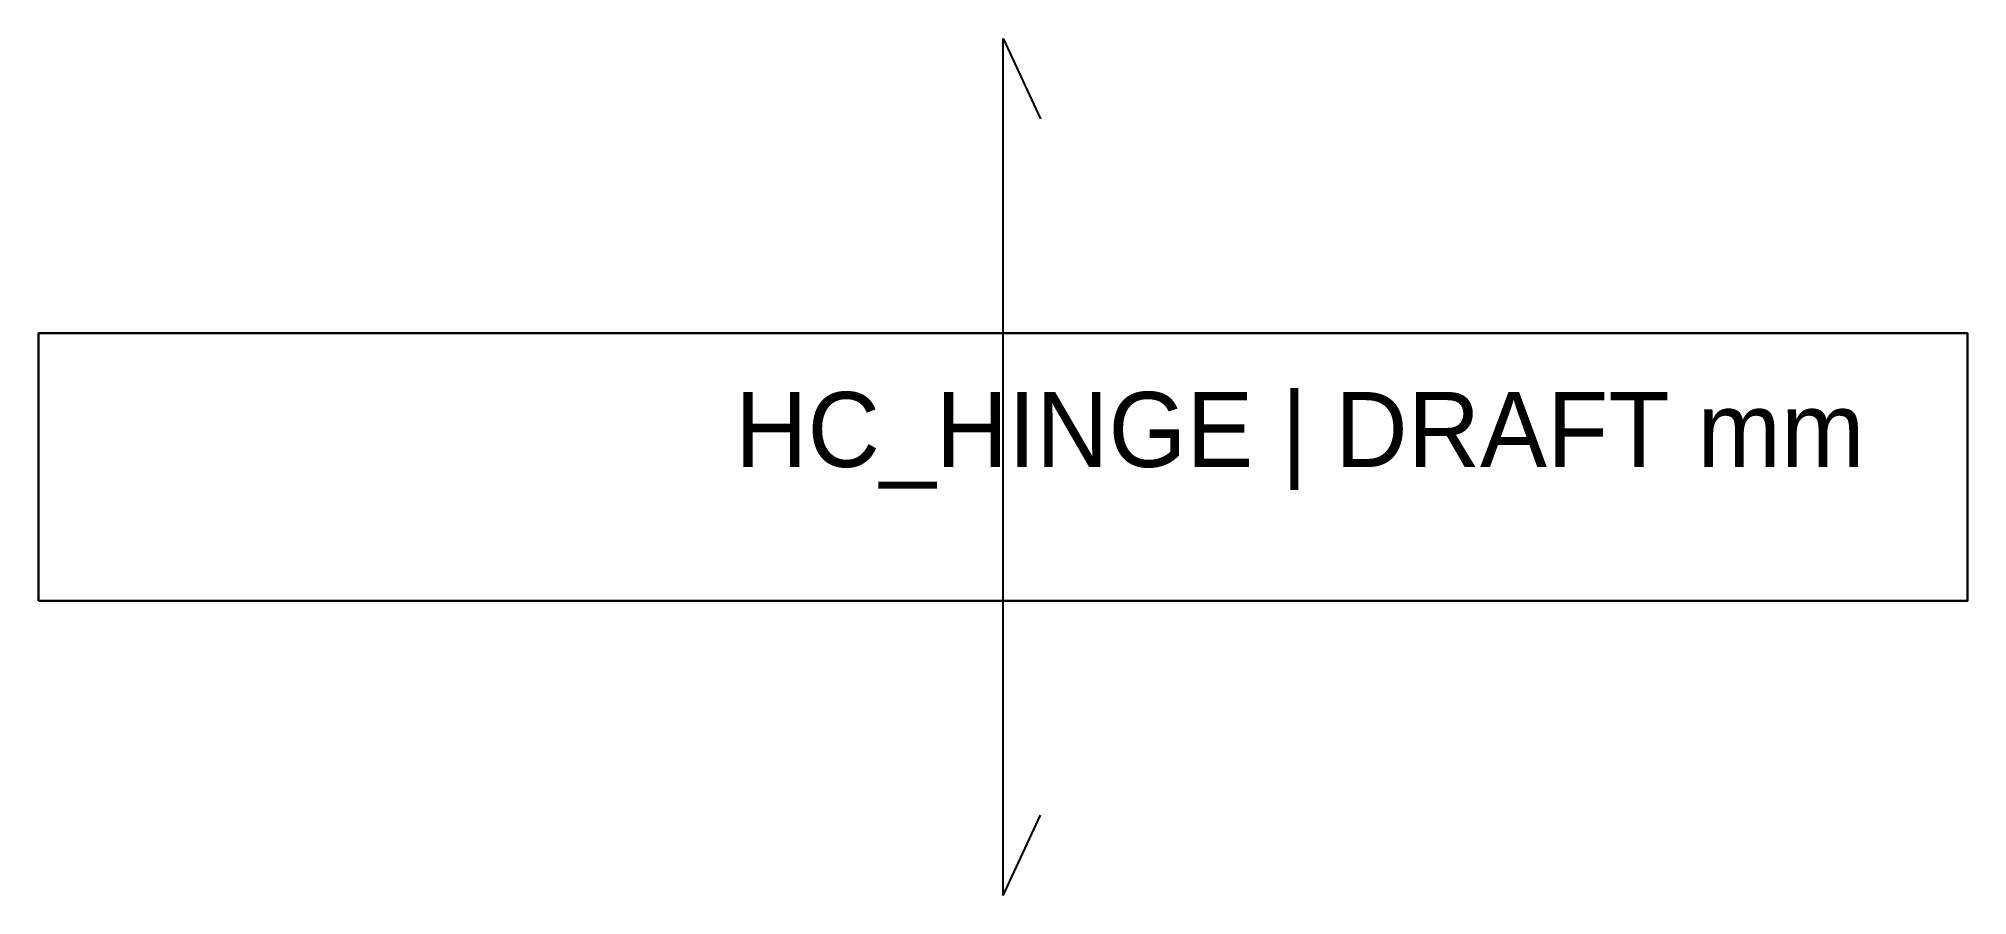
# Model space of a CAD drawing. Header units: millimetres. Extents: x 0 to 360, y -55 to 105.
import ezdxf

# ---------------------------------------------------------------- set-up
doc = ezdxf.new("R2010")
doc.units = ezdxf.units.MM
for name, color, linetype in [('CUT', 7, 'Continuous'), ('GRAIN', 1, 'Continuous'), ('LABEL', 7, 'Continuous'), ('SEW', 3, 'Continuous')]:
    doc.layers.add(name, color=color, linetype=linetype)

msp = doc.modelspace()

# ---------------------------------------------------------------- linework, layer by layer
at = {"layer": 'CUT'}
msp.add_lwpolyline([(0, 0), (0, 50), (360, 50), (360, 0), (0, 0)], close=True, dxfattribs=at)
at = {"layer": 'GRAIN'}
for p, q in [((180, -55), (180, 105)), ((180, 105), (187, 90)), ((180, -55), (187, -40))]:
    msp.add_line(p, q, dxfattribs=at)
at = {"layer": 'SEW'}
msp.add_lwpolyline([(0, 0), (360, 0), (360, 50), (0, 50)], close=True, dxfattribs=at)

# ---------------------------------------------------------------- texts
at = {"layer": 'LABEL'}
msp.add_text('HC_HINGE | DRAFT mm', height=14, dxfattribs=at).set_placement((130, 25))

doc.saveas('drawing.dxf')
